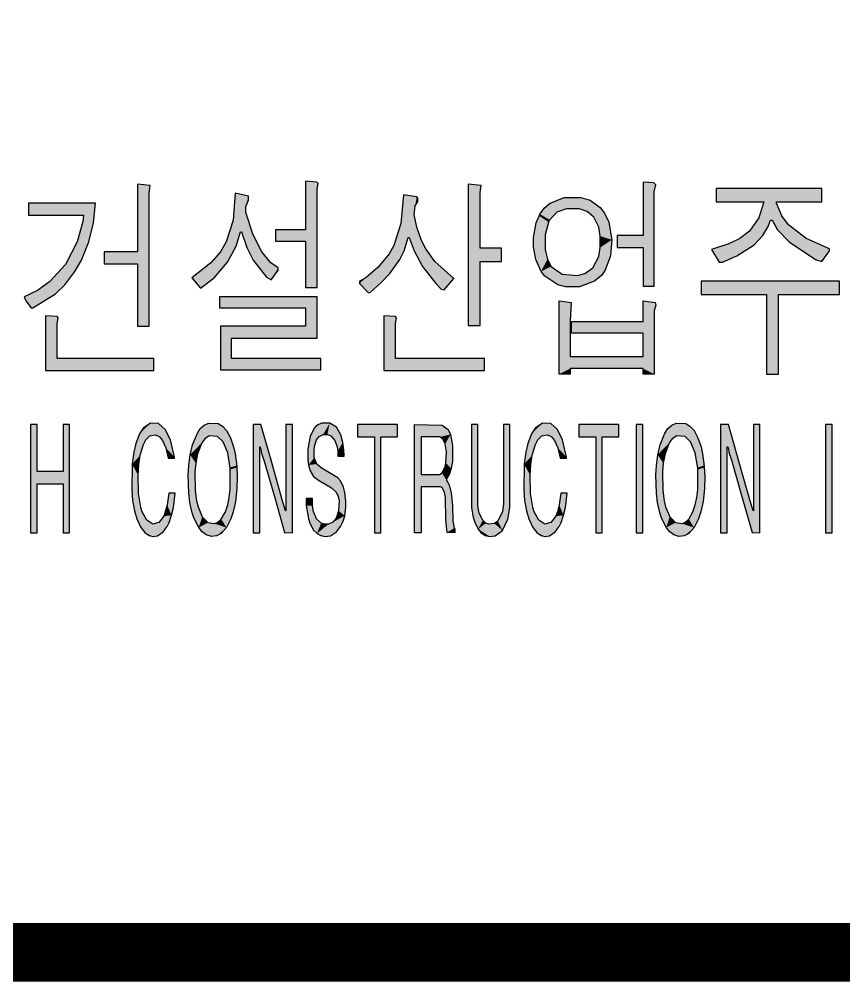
# Model space of a CAD drawing. Extents: x -20 to 861, y -20 to 606.
# Drawn here: x 294.57 to 322.66, y 17 to 49.81 of the extents above; entities that cross this region are included whole.
import ezdxf

# ---------------------------------------------------------------- set-up
doc = ezdxf.new("R2010")
doc.units = 0
doc.layers.get('0').update_dxf_attribs({"linetype": 'CONTINUOUS'})

# ---------------------------------------------------------------- blocks, each defined once
blk = doc.blocks.new('AA')
for points in [[(985.5, 32.2), (985.5, -123.8), (908.6, -123.8), (908.6, -151.5), (985.5, -151.5), (985.5, -296.1), (1012.4, -296.1), (1012.4, 11), (1014.8, 28.9), (985.5, 32.2)], [(1373.8, 38.7), (1373.8, -73.5), (1304.2, -73.5), (1304.2, -99.5), (1373.8, -99.5), (1373.8, -206.7), (1400.7, -206.7), (1400.7, 20.8), (1403.1, 33.8), (1399.5, 37), (1373.8, 38.7)], [(1748.7, 32.2), (1748.7, -294.5), (1776.8, -294.5), (1776.8, -146.6), (1825.6, -146.6), (1825.6, -115.7), (1776.8, -115.7), (1776.8, 12.7), (1779.2, 28.9), (1748.7, 32.2)], [(2152.9, 37), (2152.9, -86.5), (2093, -86.5), (2093, -114.1), (2152.9, -114.1), (2152.9, -203.5), (2178.5, -203.5), (2178.5, 14.3), (2182.2, 30.5), (2177.3, 35.4), (2152.9, 37)], [(2321.4, 22.4), (2321.4, -8.5), (2431.3, -8.5), (2420.3, -45.8), (2398.3, -76.7), (2376.3, -93), (2350.7, -106), (2310.4, -119), (2328.7, -148.2), (2336, -148.2), (2369, -133.6), (2409.3, -107.6), (2428.8, -86.5), (2441.1, -67), (2447.2, -50.7), (2450.8, -50.7), (2463, -73.5), (2489.9, -101.1), (2551, -141.7), (2565.6, -146.6), (2582.7, -122.2), (2582.7, -117.3), (2529, -93), (2488.7, -62.1), (2472.8, -41), (2460.6, -11.7), (2460.6, -8.5), (2565.6, -8.5), (2565.6, 22.4), (2321.4, 22.4)], [(1211.4, 11), (1206.5, -50.7), (1190.6, -101.1), (1177.2, -123.8), (1155.2, -149.8), (1111.3, -184), (1130.8, -208.3), (1162.6, -184), (1193.1, -148.2), (1213.8, -110.8), (1223.6, -78.3), (1226.1, -78.3), (1238.3, -114.1), (1252.9, -143.3), (1283.4, -182.3), (1294.4, -188.8), (1310.3, -166.1), (1310.3, -161.2), (1293.2, -149.8), (1272.5, -123.8), (1251.7, -83.2), (1235.8, -32.8), (1235.8, -19.8), (1241.9, -5.2), (1241.9, 4.5), (1211.4, 11)], [(1599.7, 7.8), (1593.6, -58.8), (1577.7, -109.2), (1566.7, -128.7), (1541.1, -159.6), (1513, -184), (1498.4, -192.1), (1498.4, -197), (1517.9, -218.1), (1522.8, -218.1), (1548.4, -195.3), (1568, -174.2), (1591.2, -141.7), (1600.9, -122.2), (1610.7, -91.3), (1613.1, -91.3), (1624.1, -122.2), (1643.7, -158), (1674.2, -197), (1686.4, -210), (1693.7, -211.6), (1715.7, -185.6), (1671.8, -146.6), (1651, -117.3), (1641.2, -97.8), (1630.2, -67), (1624.1, -37.7), (1626.6, -18.2), (1632.7, -8.5), (1632.7, -0.3), (1630.2, 2.9), (1599.7, 7.8)], [(1913.4, -39.7), (1935.3, -53), (1927, -84.8), (1927, -119), (1931.9, -141.7), (1940.4, -158), (1966, -175.8), (2001.5, -179.1), (2018.6, -174.2), (2036.9, -161.2), (2050.3, -135.2), (2054, -114.1), (2054, -88.1), (2050.3, -67), (2039.3, -44.2), (2023.4, -31.2), (2005.1, -24.7), (1975.8, -24.7), (1953.8, -32.8), (1935.9, -51.9), (1913.8, -39), (1924.5, -23.1), (1938, -11.7), (1970.9, 1.3), (2008.8, 1.3), (2030.8, -5.2), (2054, -21.5), (2063.7, -34.5), (2073.5, -55.6), (2080.8, -96.2), (2077.2, -133.6), (2065, -166.1), (2056.4, -179.1), (2040.5, -192.1), (2006.3, -205.1), (1973.4, -205.1), (1956.3, -200.2), (1925.7, -180.7), (1917.2, -169.3), (1905, -141.7), (1900.1, -112.5), (1900.1, -91.3), (1906.2, -57.2), (1913.4, -39.7)], [(733.9, -11.7), (733.9, -39.3), (860.9, -39.3), (859.7, -54), (846.3, -101.1), (819.4, -153.1), (782.8, -193.7), (754.7, -213.2), (724.2, -227.8), (727.8, -237.6), (740.1, -253.8), (743.7, -253.8), (796.2, -221.3), (818.2, -200.2), (841.4, -169.3), (856.1, -143.3), (873.2, -101.1), (884.1, -57.2), (889, -11.7), (733.9, -11.7)], [(2287.2, -192.1), (2287.2, -223), (2437.4, -223), (2437.4, -406.6), (2465.5, -406.6), (2465.5, -223), (2605.9, -223), (2605.9, -192.1), (2287.2, -192.1)], [(1174.8, -227.8), (1174.8, -253.8), (1373.8, -253.8), (1373.8, -296.1), (1177.2, -296.1), (1177.2, -396.8), (1409.2, -396.8), (1409.2, -370.8), (1202.9, -370.8), (1202.9, -323.7), (1400.7, -323.7), (1400.7, -227.8), (1174.8, -227.8)], [(1984.4, -283.8), (1984.4, -313.4), (1984.4, -366), (2152.9, -366), (2152.9, -312.3), (1987.7, -312.3), (1987.7, -284.7), (2152.9, -284.7), (2152.9, -237.6), (2181, -240.8), (2182.2, -247.3), (2178.5, -260.3), (2178.5, -406.6), (2152.9, -406.6), (2152.9, -393.6), (1984.4, -393.6), (1984.4, -406.6), (1958.7, -406.6), (1958.7, -237.6), (1986.8, -240.8), (1984.4, -283.8)], [(773, -271.7), (773, -398.5), (1023.3, -398.5), (1023.3, -370.8), (799.9, -370.8), (799.9, -289.6), (802.3, -276.6), (799.9, -273.3), (773, -271.7)], [(1554.5, -271.7), (1554.5, -398.5), (1786.5, -398.5), (1786.5, -370.8), (1581.4, -370.8), (1581.4, -289.6), (1583.8, -276.6), (1581.4, -273.3), (1554.5, -271.7)], [(738.5, -523.2), (738.5, -773.4), (753.9, -773.4), (753.9, -659.7), (814, -659.7), (814, -773.4), (828.8, -773.4), (828.8, -523.2), (814, -523.2), (814, -631.2), (753.9, -631.2), (753.9, -523.2), (738.5, -523.2)], [(1015.4, -519.8), (998.9, -531.2), (990.4, -544.8), (981.9, -566.4), (977.1, -586.9), (973.4, -614.2), (972.3, -674.5), (974.4, -698.3), (978.7, -722.2), (984, -740.4), (993.6, -760.9), (1002.6, -772.3), (1012.7, -779.1), (1021.7, -781.4), (1031.8, -780.2), (1045.1, -771.1), (1054.2, -758.6), (1058.4, -749.5), (1064.2, -732.5), (1068.5, -714.3), (1072.7, -681.3), (1057.9, -681.3), (1054.2, -708.6), (1049.9, -724.5), (1046.2, -734.7), (1035, -749.5), (1020.7, -752.9), (1006.9, -743.8), (996.8, -724.5), (993.6, -714.3), (988.3, -682.4), (987.2, -640.3), (988.8, -615.3), (992, -593.7), (999.4, -568.7), (1004.7, -558.5), (1013.8, -549.4), (1027, -547.1), (1035.6, -550.5), (1043.5, -559.6), (1051, -576.6), (1056.3, -600.5), (1071.2, -600.5), (1071.2, -598.3), (1061.6, -558.5), (1049.9, -534.6), (1034.5, -520.9), (1015.4, -519.8)], [(1214.6, -619.3), (1199.6, -623.7), (1193.9, -588), (1183.3, -563), (1170.5, -550.5), (1151.4, -549.4), (1140.8, -556.2), (1133.9, -565.3), (1124.3, -590.3), (1120, -611.9), (1118.4, -632.4), (1119, -675.6), (1122.2, -699.5), (1125.4, -713.1), (1134.9, -735.9), (1148.2, -749.5), (1163.6, -751.8), (1170, -749.5), (1179, -741.5), (1188.6, -724.5), (1193.9, -708.6), (1197.6, -691.5), (1199.8, -673.3), (1199.8, -625.4), (1214.7, -620.3), (1215.7, -642.6), (1215.2, -671), (1212, -700.6), (1206.7, -724.5), (1201.3, -740.4), (1191.2, -760.9), (1179, -774.5), (1168.4, -780.2), (1156.2, -781.4), (1144.5, -777.9), (1134.9, -771.1), (1127, -760.9), (1115.8, -738.1), (1112.1, -726.8), (1106.8, -702.9), (1104.1, -681.3), (1103, -639.2), (1104.1, -617.6), (1107.3, -592.6), (1112.6, -569.8), (1123.8, -542.5), (1130.7, -532.3), (1139.7, -524.3), (1149.8, -519.8), (1172.1, -520.9), (1181.7, -526.6), (1191.2, -536.8), (1200.3, -553.9), (1207.2, -574.4), (1210.9, -590.3), (1214.6, -619.3)], [(1252.4, -523.2), (1252.4, -773.4), (1267.8, -773.4), (1267.8, -574.4), (1268.8, -574.4), (1271.5, -583.5), (1271.5, -586.9), (1278.4, -607.4), (1301.8, -689.2), (1325.2, -772.3), (1343.2, -773.4), (1343.2, -523.2), (1328.3, -523.2), (1328.3, -722.2), (1327.3, -722.2), (1319.8, -697.2), (1295.4, -610.8), (1270.4, -523.2), (1252.4, -523.2)], [(1410.7, -519.8), (1399, -525.5), (1393.7, -531.2), (1384.1, -550.5), (1378.8, -578.9), (1378.8, -603.9), (1380.4, -616.5), (1384.1, -630.1), (1392.1, -642.6), (1403.3, -651.7), (1433.6, -668.8), (1444.2, -679), (1449, -689.2), (1451.1, -699.5), (1450, -722.2), (1444.2, -739.3), (1436.8, -748.4), (1426.7, -752.9), (1417.1, -752.9), (1409.7, -750.6), (1399, -740.4), (1392.1, -723.4), (1390, -710.8), (1389.5, -693.8), (1375.1, -693.8), (1375.1, -709.7), (1380.4, -740.4), (1383.6, -750.6), (1392.1, -766.6), (1400.1, -774.5), (1408.6, -779.1), (1419.2, -781.4), (1430.9, -780.2), (1445.3, -771.1), (1454.3, -758.6), (1460.1, -746.1), (1463.9, -733.6), (1466.5, -713.1), (1466.5, -700.6), (1464.4, -680.1), (1461.2, -667.6), (1454.3, -652.8), (1448.4, -646), (1409.7, -623.3), (1399.6, -614.2), (1393.7, -599.4), (1393.2, -583.5), (1394.2, -573.2), (1399, -558.5), (1405.4, -550.5), (1414.4, -545.9), (1424, -545.9), (1432, -549.4), (1441, -559.6), (1446.3, -574.4), (1447.9, -584.6), (1447.9, -596), (1462.8, -596), (1462.3, -581.2), (1459.6, -564.1), (1454.8, -547.1), (1444.7, -528.9), (1429.3, -519.8), (1410.7, -519.8)], [(1493.6, -523.2), (1493.6, -551.6), (1532.4, -551.6), (1532.4, -773.4), (1547.3, -773.4), (1547.3, -551.6), (1585.5, -551.6), (1585.5, -523.2), (1493.6, -523.2)], [(1710, -624.1), (1696.1, -619.7), (1697.7, -611.9), (1698.7, -585.7), (1696.1, -567.5), (1691.3, -557.3), (1683.9, -551.6), (1640.3, -551.6), (1640.3, -638.1), (1682.8, -638.1), (1688.6, -634.6), (1695.9, -620.2), (1709.8, -624.7), (1705.6, -636.9), (1699.3, -648.3), (1699.3, -651.7), (1705.1, -661.9), (1709.9, -681.3), (1712.5, -709.7), (1713.6, -745), (1716.8, -762), (1718.4, -764.3), (1718.4, -773.4), (1700.3, -772.3), (1697.7, -742.7), (1696.6, -691.5), (1694.5, -680.1), (1689.7, -669.9), (1684.9, -666.5), (1640.3, -666.5), (1640.3, -773.4), (1624.9, -773.4), (1624.9, -523.2), (1689.2, -524.3), (1703, -534.6), (1708.3, -545.9), (1713.1, -571), (1713.1, -607.4), (1710, -624.1)], [(1756.7, -523.2), (1756.7, -715.4), (1760.4, -737), (1764.1, -748.4), (1772.1, -764.3), (1778.4, -772.3), (1788.5, -779.1), (1798.6, -781.4), (1811.4, -780.2), (1828.4, -767.7), (1840.6, -741.5), (1845.4, -715.4), (1845.4, -523.2), (1830.5, -523.2), (1830.5, -706.3), (1828.4, -723.4), (1817.8, -746.1), (1809.8, -751.8), (1797, -752.9), (1790.1, -750.6), (1782.7, -743.8), (1774.7, -727.9), (1772.6, -718.8), (1771.5, -710.8), (1771.5, -523.2), (1756.7, -523.2)], [(1920.3, -519.8), (1903.8, -531.2), (1895.3, -544.8), (1886.8, -566.4), (1882.1, -586.9), (1878.3, -614.2), (1877.3, -674.5), (1879.4, -698.3), (1883.7, -722.2), (1889, -740.4), (1898.5, -760.9), (1907.6, -772.3), (1917.7, -779.1), (1926.7, -781.4), (1936.8, -780.2), (1950.1, -771.1), (1959.1, -758.6), (1963.4, -749.5), (1969.2, -732.5), (1973.5, -714.3), (1977.7, -681.3), (1962.8, -681.3), (1959.1, -708.6), (1954.9, -724.5), (1951.1, -734.7), (1940, -749.5), (1925.6, -752.9), (1911.8, -743.8), (1901.7, -724.5), (1898.5, -714.3), (1893.2, -682.4), (1892.2, -640.3), (1893.8, -615.3), (1896.9, -593.7), (1904.4, -568.7), (1909.7, -558.5), (1918.7, -549.4), (1932, -547.1), (1940.5, -550.5), (1948.5, -559.6), (1955.9, -576.6), (1961.2, -600.5), (1976.1, -600.5), (1976.1, -598.3), (1966.6, -558.5), (1954.9, -534.6), (1939.5, -520.9), (1920.3, -519.8)], [(2004.8, -523.2), (2004.8, -551.6), (2043.6, -551.6), (2043.6, -773.4), (2058.5, -773.4), (2058.5, -551.6), (2096.7, -551.6), (2096.7, -523.2), (2004.8, -523.2)], [(2136.6, -523.2), (2136.6, -773.4), (2152, -773.4), (2152, -523.2), (2136.6, -523.2)], [(2293.8, -619.3), (2278.9, -623.7), (2273.2, -588), (2262.5, -563), (2249.8, -550.5), (2230.7, -549.4), (2220, -556.2), (2213.1, -565.3), (2203.6, -590.3), (2199.3, -611.9), (2197.7, -632.4), (2198.2, -675.6), (2201.4, -699.5), (2204.6, -713.1), (2214.2, -735.9), (2227.5, -749.5), (2242.9, -751.8), (2249.3, -749.5), (2258.3, -741.5), (2267.9, -724.5), (2273.2, -708.6), (2276.9, -691.5), (2279, -673.3), (2279, -625.4), (2293.9, -620.3), (2295, -642.6), (2294.4, -671), (2291.2, -700.6), (2285.9, -724.5), (2280.6, -740.4), (2270.5, -760.9), (2258.3, -774.5), (2247.7, -780.2), (2235.4, -781.4), (2223.7, -777.9), (2214.2, -771.1), (2206.2, -760.9), (2195.1, -738.1), (2191.3, -726.8), (2186, -702.9), (2183.4, -681.3), (2182.3, -639.2), (2183.4, -617.6), (2186.5, -592.6), (2191.9, -569.8), (2203, -542.5), (2209.9, -532.3), (2219, -524.3), (2229.1, -519.8), (2251.4, -520.9), (2260.9, -526.6), (2270.5, -536.8), (2279.5, -553.9), (2286.5, -574.4), (2290.2, -590.3), (2293.8, -619.3)], [(2331.6, -523.2), (2331.6, -773.4), (2347, -773.4), (2347, -574.4), (2348.1, -574.4), (2350.7, -583.5), (2350.7, -586.9), (2357.7, -607.4), (2381, -689.2), (2404.4, -772.3), (2422.5, -773.4), (2422.5, -523.2), (2407.6, -523.2), (2407.6, -722.2), (2406.5, -722.2), (2399.1, -697.2), (2374.7, -610.8), (2349.7, -523.2), (2331.6, -523.2)], [(2573.9, -523.2), (2573.9, -773.4), (2589.3, -773.4), (2589.3, -523.2), (2573.9, -523.2)]]:
    blk.add_lwpolyline(points)
for points in [[(1014.8, 28.9), (985.5, 32.2), (985.5, -123.8)], [(985.5, 32.2), (985.5, -123.8), (985.5, 32.2)], [(1012.4, 11), (1014.8, 28.9), (985.5, -123.8)], [(1399.5, 37), (1373.8, 38.7), (1373.8, -73.5)], [(1373.8, 38.7), (1373.8, -73.5), (1373.8, 38.7)], [(1403.1, 33.8), (1399.5, 37), (1373.8, -73.5)], [(1400.7, 20.8), (1403.1, 33.8), (1373.8, -73.5)], [(1776.8, -146.6), (1776.8, 12.7), (1748.7, 32.2)], [(1776.8, -294.5), (1776.8, -146.6), (1748.7, 32.2)], [(1748.7, -294.5), (1776.8, -294.5), (1748.7, 32.2)], [(1748.7, 32.2), (1748.7, -294.5), (1748.7, 32.2)], [(1779.2, 28.9), (1748.7, 32.2), (1776.8, 12.7)], [(2177.3, 35.4), (2152.9, 37), (2152.9, -86.5)], [(2182.2, 30.5), (2177.3, 35.4), (2152.9, -86.5)], [(2178.5, 14.3), (2182.2, 30.5), (2152.9, -86.5)], [(2321.4, 22.4), (2565.6, 22.4), (2321.4, 22.4)], [(2431.3, -8.5), (2565.6, 22.4), (2321.4, 22.4)], [(2321.4, -8.5), (2431.3, -8.5), (2321.4, 22.4)], [(2460.6, -8.5), (2565.6, 22.4), (2431.3, -8.5)], [(2565.6, -8.5), (2565.6, 22.4), (2460.6, -8.5)], [(1012.4, -296.1), (1012.4, 11), (985.5, -123.8)], [(1223.6, -78.3), (1211.4, 11), (1206.5, -50.7)], [(1211.4, 11), (1206.5, -50.7), (1211.4, 11)], [(1226.1, -78.3), (1211.4, 11), (1223.6, -78.3)], [(1235.8, -19.8), (1211.4, 11), (1226.1, -78.3)], [(1241.9, 4.5), (1211.4, 11), (1235.8, -19.8)], [(1241.9, -5.2), (1241.9, 4.5), (1235.8, -19.8)], [(1400.7, -206.7), (1400.7, 20.8), (1373.8, -73.5)], [(1610.7, -91.3), (1599.7, 7.8), (1593.6, -58.8)], [(1599.7, 7.8), (1593.6, -58.8), (1599.7, 7.8)], [(1613.1, -91.3), (1599.7, 7.8), (1610.7, -91.3)], [(1626.6, -18.2), (1599.7, 7.8), (1613.1, -91.3)], [(1630.2, 2.9), (1599.7, 7.8), (1626.6, -18.2)], [(1632.7, -0.3), (1630.2, 2.9), (1626.6, -18.2)], [(1776.8, -115.7), (1776.8, 12.7), (1776.8, -146.6)], [(1938, -11.7), (1970.9, 1.3), (1953.8, -32.8)], [(1953.8, -32.8), (2008.8, 1.3), (1975.8, -24.7)], [(1970.9, 1.3), (2008.8, 1.3), (1953.8, -32.8)], [(1975.8, -24.7), (2008.8, 1.3), (2005.1, -24.7)], [(2005.1, -24.7), (2008.8, 1.3), (2023.4, -31.2)], [(2008.8, 1.3), (2080.8, -96.2), (2039.3, -44.2)], [(2073.5, -55.6), (2080.8, -96.2), (2008.8, 1.3)], [(2023.4, -31.2), (2008.8, 1.3), (2039.3, -44.2)], [(2063.7, -34.5), (2073.5, -55.6), (2008.8, 1.3)], [(2054, -21.5), (2063.7, -34.5), (2008.8, 1.3)], [(2030.8, -5.2), (2054, -21.5), (2008.8, 1.3)], [(2178.5, -203.5), (2178.5, 14.3), (2152.9, -86.5)], [(889, -11.7), (733.9, -11.7), (860.9, -39.3)], [(733.9, -39.3), (860.9, -39.3), (733.9, -11.7)], [(733.9, -11.7), (733.9, -39.3), (733.9, -11.7)], [(846.3, -101.1), (889, -11.7), (859.7, -54)], [(856.1, -143.3), (889, -11.7), (846.3, -101.1)], [(884.1, -57.2), (889, -11.7), (856.1, -143.3)], [(859.7, -54), (889, -11.7), (860.9, -39.3)], [(1235.8, -32.8), (1235.8, -19.8), (1226.1, -78.3)], [(1624.1, -37.7), (1626.6, -18.2), (1613.1, -91.3)], [(1632.7, -8.5), (1632.7, -0.3), (1626.6, -18.2)], [(1924.5, -23.1), (1938, -11.7), (1953.8, -32.8)], [(2420.3, -45.8), (2460.6, -8.5), (2431.3, -8.5)], [(2447.2, -50.7), (2460.6, -8.5), (2420.3, -45.8)], [(2450.8, -50.7), (2460.6, -8.5), (2447.2, -50.7)], [(2460.6, -11.7), (2460.6, -8.5), (2450.8, -50.7)], [(2472.8, -41), (2460.6, -11.7), (2450.8, -50.7)], [(1251.7, -83.2), (1235.8, -32.8), (1226.1, -78.3)], [(1630.2, -67), (1624.1, -37.7), (1613.1, -91.3)], [(1906.2, -57.2), (1913.4, -39.7), (1917.2, -169.3)], [(1913.4, -39.7), (1935.3, -53), (1913.5, -39.3), (1935.5, -52.3)], [(1917.2, -169.3), (1913.4, -39.7), (1927, -119)], [(1927, -84.8), (1927, -119), (1913.4, -39.7)], [(1935.3, -53), (1927, -84.8), (1913.4, -39.7)], [(1913.5, -39.3), (1935.5, -52.3), (1913.8, -39), (1935.9, -51.9)], [(1913.8, -39), (1924.5, -23.1), (1953.8, -32.8)], [(1935.9, -51.9), (1913.8, -39), (1953.8, -32.8)], [(2039.3, -44.2), (2080.8, -96.2), (2050.3, -67)], [(2488.7, -62.1), (2472.8, -41), (2450.8, -50.7)], [(873.2, -101.1), (884.1, -57.2), (856.1, -143.3)], [(1190.6, -101.1), (1223.6, -78.3), (1206.5, -50.7)], [(1577.7, -109.2), (1610.7, -91.3), (1593.6, -58.8)], [(1900.1, -91.3), (1906.2, -57.2), (1917.2, -169.3)], [(2376.3, -93), (2447.2, -50.7), (2398.3, -76.7)], [(2441.1, -67), (2447.2, -50.7), (2376.3, -93)], [(2398.3, -76.7), (2447.2, -50.7), (2420.3, -45.8)], [(2529, -93), (2488.7, -62.1), (2450.8, -50.7)], [(2582.7, -122.2), (2529, -93), (2450.8, -50.7)], [(2565.6, -146.6), (2582.7, -122.2), (2450.8, -50.7)], [(2551, -141.7), (2565.6, -146.6), (2450.8, -50.7)], [(2489.9, -101.1), (2551, -141.7), (2450.8, -50.7)], [(2463, -73.5), (2489.9, -101.1), (2450.8, -50.7)], [(1155.2, -149.8), (1223.6, -78.3), (1177.2, -123.8)], [(1213.8, -110.8), (1223.6, -78.3), (1155.2, -149.8)], [(1177.2, -123.8), (1223.6, -78.3), (1190.6, -101.1)], [(1294.4, -188.8), (1251.7, -83.2), (1226.1, -78.3)], [(1283.4, -182.3), (1294.4, -188.8), (1226.1, -78.3)], [(1252.9, -143.3), (1283.4, -182.3), (1226.1, -78.3)], [(1238.3, -114.1), (1252.9, -143.3), (1226.1, -78.3)], [(1272.5, -123.8), (1251.7, -83.2), (1294.4, -188.8)], [(1304.2, -99.5), (1373.8, -99.5), (1373.8, -73.5)], [(1304.2, -73.5), (1304.2, -99.5), (1373.8, -73.5)], [(1373.8, -206.7), (1400.7, -206.7), (1373.8, -73.5)], [(1373.8, -99.5), (1373.8, -206.7), (1373.8, -73.5)], [(1641.2, -97.8), (1630.2, -67), (1613.1, -91.3)], [(2050.3, -67), (2080.8, -96.2), (2054, -88.1)], [(2054, -88.1), (2080.8, -96.2), (2054, -114.1)], [(2093, -114.1), (2152.9, -114.1), (2152.9, -86.5)], [(2093, -86.5), (2093, -114.1), (2152.9, -86.5)], [(2152.9, -203.5), (2178.5, -203.5), (2152.9, -86.5)], [(2152.9, -114.1), (2152.9, -203.5), (2152.9, -86.5)], [(2350.7, -106), (2441.1, -67), (2376.3, -93)], [(2428.8, -86.5), (2441.1, -67), (2350.7, -106)], [(2409.3, -107.6), (2428.8, -86.5), (2350.7, -106)], [(819.4, -153.1), (856.1, -143.3), (846.3, -101.1)], [(1193.1, -148.2), (1213.8, -110.8), (1155.2, -149.8)], [(1541.1, -159.6), (1610.7, -91.3), (1566.7, -128.7)], [(1600.9, -122.2), (1610.7, -91.3), (1541.1, -159.6)], [(1566.7, -128.7), (1610.7, -91.3), (1577.7, -109.2)], [(1693.7, -211.6), (1641.2, -97.8), (1613.1, -91.3)], [(1686.4, -210), (1693.7, -211.6), (1613.1, -91.3)], [(1674.2, -197), (1686.4, -210), (1613.1, -91.3)], [(1643.7, -158), (1674.2, -197), (1613.1, -91.3)], [(1624.1, -122.2), (1643.7, -158), (1613.1, -91.3)], [(1651, -117.3), (1641.2, -97.8), (1693.7, -211.6)], [(1900.1, -112.5), (1900.1, -91.3), (1917.2, -169.3)], [(2080.8, -96.2), (2040.5, -192.1), (2054, -114.1)], [(2056.4, -179.1), (2040.5, -192.1), (2080.8, -96.2)], [(2065, -166.1), (2056.4, -179.1), (2080.8, -96.2)], [(2077.2, -133.6), (2065, -166.1), (2080.8, -96.2)], [(2310.4, -119), (2328.7, -148.2), (2350.7, -106)], [(2328.7, -148.2), (2336, -148.2), (2350.7, -106)], [(2336, -148.2), (2369, -133.6), (2350.7, -106)], [(2369, -133.6), (2409.3, -107.6), (2350.7, -106)], [(2582.7, -117.3), (2529, -93), (2582.7, -122.2)], [(908.6, -151.5), (985.5, -151.5), (985.5, -123.8)], [(908.6, -123.8), (908.6, -151.5), (985.5, -123.8)], [(985.5, -296.1), (1012.4, -296.1), (985.5, -123.8)], [(985.5, -151.5), (985.5, -296.1), (985.5, -123.8)], [(1293.2, -149.8), (1272.5, -123.8), (1294.4, -188.8)], [(1513, -184), (1600.9, -122.2), (1541.1, -159.6)], [(1591.2, -141.7), (1600.9, -122.2), (1513, -184)], [(1671.8, -146.6), (1651, -117.3), (1693.7, -211.6)], [(1825.6, -115.7), (1776.8, -115.7), (1776.8, -146.6)], [(1825.6, -146.6), (1825.6, -115.7), (1776.8, -146.6)], [(1905, -141.7), (1900.1, -112.5), (1917.2, -169.3)], [(1931.9, -141.7), (1917.2, -169.3), (1927, -119)], [(2054, -114.1), (2040.5, -192.1), (2050.3, -135.2)], [(754.7, -213.2), (856.1, -143.3), (782.8, -193.7)], [(841.4, -169.3), (856.1, -143.3), (754.7, -213.2)], [(782.8, -193.7), (856.1, -143.3), (819.4, -153.1)], [(1111.3, -184), (1130.8, -208.3), (1155.2, -149.8)], [(1130.8, -208.3), (1162.6, -184), (1155.2, -149.8)], [(1162.6, -184), (1193.1, -148.2), (1155.2, -149.8)], [(1310.3, -161.2), (1293.2, -149.8), (1294.4, -188.8)], [(1568, -174.2), (1591.2, -141.7), (1513, -184)], [(1715.7, -185.6), (1671.8, -146.6), (1693.7, -211.6)], [(1940.4, -158), (1917.2, -169.3), (1931.9, -141.7)], [(2050.3, -135.2), (2040.5, -192.1), (2036.9, -161.2)], [(818.2, -200.2), (841.4, -169.3), (754.7, -213.2)], [(1310.3, -166.1), (1310.3, -161.2), (1294.4, -188.8)], [(1548.4, -195.3), (1568, -174.2), (1513, -184)], [(1966, -175.8), (1917.2, -169.3), (1940.4, -158)], [(2040.5, -192.1), (1917.2, -169.3), (1966, -175.8)], [(1925.7, -180.7), (1917.2, -169.3), (2040.5, -192.1)], [(2001.5, -179.1), (2040.5, -192.1), (1966, -175.8)], [(2018.6, -174.2), (2040.5, -192.1), (2001.5, -179.1)], [(2036.9, -161.2), (2040.5, -192.1), (2018.6, -174.2)], [(1498.4, -197), (1517.9, -218.1), (1513, -184)], [(1498.4, -192.1), (1498.4, -197), (1513, -184)], [(1522.8, -218.1), (1548.4, -195.3), (1513, -184)], [(1517.9, -218.1), (1522.8, -218.1), (1513, -184)], [(1956.3, -200.2), (1925.7, -180.7), (2040.5, -192.1)], [(1973.4, -205.1), (1956.3, -200.2), (2040.5, -192.1)], [(2006.3, -205.1), (1973.4, -205.1), (2040.5, -192.1)], [(2605.9, -192.1), (2287.2, -192.1), (2437.4, -223)], [(2287.2, -223), (2437.4, -223), (2287.2, -192.1)], [(2287.2, -192.1), (2287.2, -223), (2287.2, -192.1)], [(2605.9, -223), (2605.9, -192.1), (2437.4, -223)], [(724.2, -227.8), (727.8, -237.6), (754.7, -213.2)], [(727.8, -237.6), (740.1, -253.8), (754.7, -213.2)], [(740.1, -253.8), (743.7, -253.8), (754.7, -213.2)], [(743.7, -253.8), (796.2, -221.3), (754.7, -213.2)], [(796.2, -221.3), (818.2, -200.2), (754.7, -213.2)], [(1400.7, -227.8), (1174.8, -227.8), (1373.8, -253.8)], [(1174.8, -253.8), (1373.8, -253.8), (1174.8, -227.8)], [(1174.8, -227.8), (1174.8, -253.8), (1174.8, -227.8)], [(1400.7, -323.7), (1400.7, -227.8), (1373.8, -296.1)], [(1373.8, -296.1), (1400.7, -227.8), (1373.8, -253.8)], [(1984.4, -366), (1958.7, -237.6), (1984.4, -313.4)], [(1984.4, -393.6), (1958.7, -237.6), (1984.4, -366)], [(1958.7, -406.6), (1958.7, -237.6), (1984.4, -393.6)], [(1958.7, -237.6), (1984.4, -283.8), (1984.4, -313.4)], [(1986.8, -240.8), (1984.4, -283.8), (1958.7, -237.6)], [(2152.9, -237.6), (2181, -240.8), (2152.9, -312.3)], [(2152.9, -284.7), (2152.9, -237.6), (2152.9, -312.3)], [(2181, -240.8), (2182.2, -247.3), (2152.9, -312.3)], [(2465.5, -223), (2605.9, -223), (2437.4, -223)], [(2465.5, -406.6), (2465.5, -223), (2437.4, -223)], [(2437.4, -406.6), (2465.5, -406.6), (2437.4, -223)], [(2182.2, -247.3), (2178.5, -260.3), (2152.9, -312.3)], [(2178.5, -260.3), (2178.5, -406.6), (2152.9, -312.3)], [(799.9, -273.3), (773, -271.7), (773, -398.5)], [(773, -271.7), (773, -398.5), (773, -271.7)], [(802.3, -276.6), (799.9, -273.3), (773, -398.5)], [(799.9, -289.6), (802.3, -276.6), (773, -398.5)], [(1581.4, -273.3), (1554.5, -271.7), (1554.5, -398.5)], [(1554.5, -271.7), (1554.5, -398.5), (1554.5, -271.7)], [(1583.8, -276.6), (1581.4, -273.3), (1554.5, -398.5)], [(1581.4, -289.6), (1583.8, -276.6), (1554.5, -398.5)], [(1984.4, -283.8), (1984.4, -313.4), (1984.4, -284.7), (1984.4, -312.3)], [(1984.4, -284.7), (1984.4, -312.3), (1987.7, -284.7), (1987.7, -312.3)], [(1987.7, -284.7), (2152.9, -284.7), (2152.9, -312.3)], [(1987.7, -312.3), (1987.7, -284.7), (2152.9, -312.3)], [(799.9, -370.8), (799.9, -289.6), (773, -398.5)], [(1177.2, -296.1), (1400.7, -323.7), (1373.8, -296.1)], [(1202.9, -323.7), (1400.7, -323.7), (1177.2, -296.1)], [(1177.2, -396.8), (1202.9, -323.7), (1177.2, -296.1)], [(1581.4, -370.8), (1581.4, -289.6), (1554.5, -398.5)], [(1202.9, -370.8), (1202.9, -323.7), (1177.2, -396.8)], [(2152.9, -312.3), (2178.5, -406.6), (2152.9, -366)], [(1023.3, -370.8), (799.9, -370.8), (773, -398.5)], [(1023.3, -398.5), (1023.3, -370.8), (773, -398.5)], [(1409.2, -370.8), (1202.9, -370.8), (1177.2, -396.8)], [(1409.2, -396.8), (1409.2, -370.8), (1177.2, -396.8)], [(1786.5, -370.8), (1581.4, -370.8), (1554.5, -398.5)], [(1786.5, -398.5), (1786.5, -370.8), (1554.5, -398.5)], [(2152.9, -366), (1984.4, -393.6), (1984.4, -366)], [(2152.9, -393.6), (1984.4, -393.6), (2152.9, -366)], [(2178.5, -406.6), (2152.9, -393.6), (2152.9, -366)], [(1984.4, -406.6), (1958.7, -406.6), (1984.4, -393.6)], [(2152.9, -406.6), (2152.9, -393.6), (2178.5, -406.6)], [(753.9, -631.2), (738.5, -523.2), (753.9, -659.7)], [(753.9, -523.2), (738.5, -523.2), (753.9, -631.2)], [(753.9, -773.4), (753.9, -659.7), (738.5, -523.2)], [(738.5, -773.4), (753.9, -773.4), (738.5, -523.2)], [(738.5, -523.2), (738.5, -773.4), (738.5, -523.2)], [(828.8, -523.2), (814, -631.2), (814, -659.7)], [(814, -523.2), (814, -631.2), (828.8, -523.2)], [(828.8, -773.4), (828.8, -523.2), (814, -659.7)], [(973.4, -614.2), (1004.7, -558.5), (1015.4, -519.8)], [(977.1, -586.9), (973.4, -614.2), (1015.4, -519.8)], [(981.9, -566.4), (977.1, -586.9), (1015.4, -519.8)], [(990.4, -544.8), (981.9, -566.4), (1015.4, -519.8)], [(998.9, -531.2), (990.4, -544.8), (1015.4, -519.8)], [(1015.4, -519.8), (998.9, -531.2), (1015.4, -519.8)], [(1004.7, -558.5), (1013.8, -549.4), (1015.4, -519.8)], [(1013.8, -549.4), (1027, -547.1), (1015.4, -519.8)], [(1027, -547.1), (1035.6, -550.5), (1015.4, -519.8)], [(1043.5, -559.6), (1015.4, -519.8), (1035.6, -550.5)], [(1034.5, -520.9), (1015.4, -519.8), (1043.5, -559.6)], [(1051, -576.6), (1034.5, -520.9), (1043.5, -559.6)], [(1049.9, -534.6), (1034.5, -520.9), (1051, -576.6)], [(1149.8, -519.8), (1172.1, -520.9), (1107.3, -592.6)], [(1139.7, -524.3), (1149.8, -519.8), (1107.3, -592.6)], [(1107.3, -592.6), (1172.1, -520.9), (1140.8, -556.2)], [(1130.7, -532.3), (1139.7, -524.3), (1107.3, -592.6)], [(1123.8, -542.5), (1130.7, -532.3), (1107.3, -592.6)], [(1140.8, -556.2), (1172.1, -520.9), (1151.4, -549.4)], [(1151.4, -549.4), (1172.1, -520.9), (1170.5, -550.5)], [(1170.5, -550.5), (1172.1, -520.9), (1183.3, -563)], [(1172.1, -520.9), (1214.6, -619.3), (1183.3, -563)], [(1210.9, -590.3), (1214.6, -619.3), (1172.1, -520.9)], [(1207.2, -574.4), (1210.9, -590.3), (1172.1, -520.9)], [(1200.3, -553.9), (1207.2, -574.4), (1172.1, -520.9)], [(1191.2, -536.8), (1200.3, -553.9), (1172.1, -520.9)], [(1181.7, -526.6), (1191.2, -536.8), (1172.1, -520.9)], [(1319.8, -697.2), (1252.4, -523.2), (1268.8, -574.4)], [(1270.4, -523.2), (1252.4, -523.2), (1319.8, -697.2)], [(1267.8, -574.4), (1268.8, -574.4), (1252.4, -523.2)], [(1267.8, -773.4), (1267.8, -574.4), (1252.4, -523.2)], [(1252.4, -773.4), (1267.8, -773.4), (1252.4, -523.2)], [(1252.4, -523.2), (1252.4, -773.4), (1252.4, -523.2)], [(1295.4, -610.8), (1270.4, -523.2), (1319.8, -697.2)], [(1328.3, -523.2), (1328.3, -722.2), (1343.2, -773.4)], [(1343.2, -523.2), (1328.3, -523.2), (1343.2, -773.4)], [(1378.8, -603.9), (1380.4, -616.5), (1410.7, -519.8)], [(1378.8, -578.9), (1378.8, -603.9), (1410.7, -519.8)], [(1384.1, -550.5), (1378.8, -578.9), (1410.7, -519.8)], [(1380.4, -616.5), (1394.2, -573.2), (1410.7, -519.8)], [(1393.7, -531.2), (1384.1, -550.5), (1410.7, -519.8)], [(1399, -525.5), (1393.7, -531.2), (1410.7, -519.8)], [(1394.2, -573.2), (1399, -558.5), (1410.7, -519.8)], [(1399, -558.5), (1429.3, -519.8), (1410.7, -519.8)], [(1405.4, -550.5), (1429.3, -519.8), (1399, -558.5)], [(1414.4, -545.9), (1429.3, -519.8), (1405.4, -550.5)], [(1429.3, -519.8), (1410.7, -519.8), (1410.7, -519.8)], [(1424, -545.9), (1429.3, -519.8), (1414.4, -545.9)], [(1432, -549.4), (1429.3, -519.8), (1424, -545.9)], [(1446.3, -574.4), (1429.3, -519.8), (1441, -559.6)], [(1444.7, -528.9), (1429.3, -519.8), (1446.3, -574.4)], [(1441, -559.6), (1429.3, -519.8), (1432, -549.4)], [(1447.9, -584.6), (1444.7, -528.9), (1446.3, -574.4)], [(1454.8, -547.1), (1444.7, -528.9), (1447.9, -584.6)], [(1585.5, -523.2), (1493.6, -523.2), (1532.4, -551.6)], [(1493.6, -551.6), (1532.4, -551.6), (1493.6, -523.2)], [(1493.6, -523.2), (1493.6, -551.6), (1493.6, -523.2)], [(1585.5, -551.6), (1585.5, -523.2), (1532.4, -551.6)], [(1640.3, -638.1), (1624.9, -523.2), (1640.3, -551.6)], [(1640.3, -666.5), (1624.9, -523.2), (1640.3, -638.1)], [(1624.9, -773.4), (1624.9, -523.2), (1640.3, -666.5)], [(1624.9, -523.2), (1708.3, -545.9), (1640.3, -551.6)], [(1703, -534.6), (1708.3, -545.9), (1624.9, -523.2)], [(1689.2, -524.3), (1703, -534.6), (1624.9, -523.2)], [(1771.5, -710.8), (1771.5, -523.2), (1756.7, -523.2)], [(1772.1, -764.3), (1771.5, -710.8), (1756.7, -523.2)], [(1764.1, -748.4), (1772.1, -764.3), (1756.7, -523.2)], [(1760.4, -737), (1764.1, -748.4), (1756.7, -523.2)], [(1756.7, -715.4), (1760.4, -737), (1756.7, -523.2)], [(1845.4, -523.2), (1830.5, -706.3), (1828.4, -767.7)], [(1845.4, -715.4), (1845.4, -523.2), (1828.4, -767.7)], [(1830.5, -523.2), (1830.5, -706.3), (1845.4, -523.2)], [(1878.3, -614.2), (1909.7, -558.5), (1920.3, -519.8)], [(1882.1, -586.9), (1878.3, -614.2), (1920.3, -519.8)], [(1886.8, -566.4), (1882.1, -586.9), (1920.3, -519.8)], [(1895.3, -544.8), (1886.8, -566.4), (1920.3, -519.8)], [(1903.8, -531.2), (1895.3, -544.8), (1920.3, -519.8)], [(1920.3, -519.8), (1903.8, -531.2), (1920.3, -519.8)], [(1909.7, -558.5), (1918.7, -549.4), (1920.3, -519.8)], [(1918.7, -549.4), (1932, -547.1), (1920.3, -519.8)], [(1932, -547.1), (1940.5, -550.5), (1920.3, -519.8)], [(1948.5, -559.6), (1920.3, -519.8), (1940.5, -550.5)], [(1939.5, -520.9), (1920.3, -519.8), (1948.5, -559.6)], [(1955.9, -576.6), (1939.5, -520.9), (1948.5, -559.6)], [(1954.9, -534.6), (1939.5, -520.9), (1955.9, -576.6)], [(2096.7, -523.2), (2004.8, -523.2), (2043.6, -551.6)], [(2004.8, -551.6), (2043.6, -551.6), (2004.8, -523.2)], [(2004.8, -523.2), (2004.8, -551.6), (2004.8, -523.2)], [(2096.7, -551.6), (2096.7, -523.2), (2043.6, -551.6)], [(2152, -773.4), (2152, -523.2), (2136.6, -523.2)], [(2136.6, -773.4), (2152, -773.4), (2136.6, -523.2)], [(2136.6, -523.2), (2136.6, -773.4), (2136.6, -523.2)], [(2229.1, -519.8), (2251.4, -520.9), (2186.5, -592.6)], [(2219, -524.3), (2229.1, -519.8), (2186.5, -592.6)], [(2186.5, -592.6), (2251.4, -520.9), (2220, -556.2)], [(2209.9, -532.3), (2219, -524.3), (2186.5, -592.6)], [(2203, -542.5), (2209.9, -532.3), (2186.5, -592.6)], [(2220, -556.2), (2251.4, -520.9), (2230.7, -549.4)], [(2230.7, -549.4), (2251.4, -520.9), (2249.8, -550.5)], [(2249.8, -550.5), (2251.4, -520.9), (2262.5, -563)], [(2251.4, -520.9), (2293.8, -619.3), (2262.5, -563)], [(2290.2, -590.3), (2293.8, -619.3), (2251.4, -520.9)], [(2286.5, -574.4), (2290.2, -590.3), (2251.4, -520.9)], [(2279.5, -553.9), (2286.5, -574.4), (2251.4, -520.9)], [(2270.5, -536.8), (2279.5, -553.9), (2251.4, -520.9)], [(2260.9, -526.6), (2270.5, -536.8), (2251.4, -520.9)], [(2399.1, -697.2), (2331.6, -523.2), (2348.1, -574.4)], [(2349.7, -523.2), (2331.6, -523.2), (2399.1, -697.2)], [(2347, -574.4), (2348.1, -574.4), (2331.6, -523.2)], [(2347, -773.4), (2347, -574.4), (2331.6, -523.2)], [(2331.6, -773.4), (2347, -773.4), (2331.6, -523.2)], [(2331.6, -523.2), (2331.6, -773.4), (2331.6, -523.2)], [(2374.7, -610.8), (2349.7, -523.2), (2399.1, -697.2)], [(2407.6, -523.2), (2407.6, -722.2), (2422.5, -773.4)], [(2422.5, -523.2), (2407.6, -523.2), (2422.5, -773.4)], [(2589.3, -773.4), (2589.3, -523.2), (2573.9, -523.2)], [(2573.9, -773.4), (2589.3, -773.4), (2573.9, -523.2)], [(2573.9, -523.2), (2573.9, -773.4), (2573.9, -523.2)], [(1061.6, -558.5), (1049.9, -534.6), (1051, -576.6)], [(1112.6, -569.8), (1123.8, -542.5), (1107.3, -592.6)], [(1459.6, -564.1), (1454.8, -547.1), (1447.9, -584.6)], [(1547.3, -773.4), (1547.3, -551.6), (1532.4, -551.6)], [(1532.4, -773.4), (1547.3, -773.4), (1532.4, -551.6)], [(1547.3, -551.6), (1585.5, -551.6), (1532.4, -551.6)], [(1640.3, -551.6), (1708.3, -545.9), (1683.9, -551.6)], [(1683.9, -551.6), (1708.3, -545.9), (1691.3, -557.3)], [(1691.3, -557.3), (1708.3, -545.9), (1696.1, -567.5)], [(1708.3, -545.9), (1710, -624.1), (1696.1, -567.5)], [(1713.1, -607.4), (1710, -624.1), (1708.3, -545.9)], [(1713.1, -571), (1713.1, -607.4), (1708.3, -545.9)], [(1966.6, -558.5), (1954.9, -534.6), (1955.9, -576.6)], [(2058.5, -773.4), (2058.5, -551.6), (2043.6, -551.6)], [(2043.6, -773.4), (2058.5, -773.4), (2043.6, -551.6)], [(2058.5, -551.6), (2096.7, -551.6), (2043.6, -551.6)], [(2191.9, -569.8), (2203, -542.5), (2186.5, -592.6)], [(999.4, -568.7), (1004.7, -558.5), (973.4, -614.2)], [(992, -593.7), (999.4, -568.7), (973.4, -614.2)], [(1071.2, -598.3), (1061.6, -558.5), (1051, -576.6)], [(1071.2, -600.5), (1071.2, -598.3), (1051, -576.6)], [(1056.3, -600.5), (1071.2, -600.5), (1051, -576.6)], [(1133.9, -565.3), (1107.3, -592.6), (1140.8, -556.2)], [(1124.3, -590.3), (1107.3, -592.6), (1133.9, -565.3)], [(1214.6, -619.3), (1183.3, -563), (1214.6, -619.3)], [(1193.9, -588), (1183.3, -563), (1214.6, -619.3)], [(1271.5, -583.5), (1319.8, -697.2), (1268.8, -574.4)], [(1393.2, -583.5), (1394.2, -573.2), (1380.4, -616.5)], [(1462.3, -581.2), (1459.6, -564.1), (1447.9, -584.6)], [(1698.7, -585.7), (1696.1, -567.5), (1710, -624.1)], [(1904.4, -568.7), (1909.7, -558.5), (1878.3, -614.2)], [(1896.9, -593.7), (1904.4, -568.7), (1878.3, -614.2)], [(1976.1, -598.3), (1966.6, -558.5), (1955.9, -576.6)], [(1976.1, -600.5), (1976.1, -598.3), (1955.9, -576.6)], [(1961.2, -600.5), (1976.1, -600.5), (1955.9, -576.6)], [(2213.1, -565.3), (2186.5, -592.6), (2220, -556.2)], [(2203.6, -590.3), (2186.5, -592.6), (2213.1, -565.3)], [(2293.8, -619.3), (2262.5, -563), (2293.8, -619.3)], [(2273.2, -588), (2262.5, -563), (2293.8, -619.3)], [(2350.7, -583.5), (2399.1, -697.2), (2348.1, -574.4)], [(988.8, -615.3), (992, -593.7), (973.4, -614.2)], [(1104.1, -617.6), (1107.3, -592.6), (1127, -760.9)], [(1120, -611.9), (1107.3, -592.6), (1124.3, -590.3)], [(1122.2, -699.5), (1107.3, -592.6), (1119, -675.6)], [(1127, -760.9), (1107.3, -592.6), (1122.2, -699.5)], [(1118.4, -632.4), (1107.3, -592.6), (1120, -611.9)], [(1119, -675.6), (1107.3, -592.6), (1118.4, -632.4)], [(1199.6, -623.7), (1193.9, -588), (1214.6, -619.3)], [(1278.4, -607.4), (1319.8, -697.2), (1271.5, -583.5)], [(1271.5, -586.9), (1278.4, -607.4), (1271.5, -583.5)], [(1393.7, -599.4), (1393.2, -583.5), (1380.4, -616.5)], [(1399.6, -614.2), (1393.7, -599.4), (1380.4, -616.5)], [(1462.8, -596), (1462.3, -581.2), (1447.9, -584.6)], [(1447.9, -596), (1462.8, -596), (1447.9, -584.6)], [(1697.7, -611.9), (1698.7, -585.7), (1710, -624.1)], [(1893.8, -615.3), (1896.9, -593.7), (1878.3, -614.2)], [(2183.4, -617.6), (2186.5, -592.6), (2206.2, -760.9)], [(2199.3, -611.9), (2186.5, -592.6), (2203.6, -590.3)], [(2201.4, -699.5), (2186.5, -592.6), (2198.2, -675.6)], [(2206.2, -760.9), (2186.5, -592.6), (2201.4, -699.5)], [(2197.7, -632.4), (2186.5, -592.6), (2199.3, -611.9)], [(2198.2, -675.6), (2186.5, -592.6), (2197.7, -632.4)], [(2278.9, -623.7), (2273.2, -588), (2293.8, -619.3)], [(2357.7, -607.4), (2399.1, -697.2), (2350.7, -583.5)], [(2350.7, -586.9), (2357.7, -607.4), (2350.7, -583.5)], [(972.3, -674.5), (974.4, -698.3), (973.4, -614.2)], [(1002.6, -772.3), (988.3, -682.4), (973.4, -614.2)], [(993.6, -760.9), (1002.6, -772.3), (973.4, -614.2)], [(984, -740.4), (993.6, -760.9), (973.4, -614.2)], [(978.7, -722.2), (984, -740.4), (973.4, -614.2)], [(974.4, -698.3), (978.7, -722.2), (973.4, -614.2)], [(987.2, -640.3), (988.8, -615.3), (973.4, -614.2)], [(988.3, -682.4), (987.2, -640.3), (973.4, -614.2)], [(1103, -639.2), (1104.1, -617.6), (1127, -760.9)], [(1214.6, -619.3), (1199.6, -623.7), (1214.6, -619.9), (1199.8, -624.4)], [(1214.6, -619.9), (1199.8, -624.4), (1214.7, -620.3), (1199.8, -625.4)], [(1214.7, -620.3), (1215.7, -642.6), (1199.8, -673.3)], [(1199.8, -625.4), (1214.7, -620.3), (1199.8, -673.3)], [(1343.2, -773.4), (1327.3, -722.2), (1278.4, -607.4)], [(1301.8, -689.2), (1343.2, -773.4), (1278.4, -607.4)], [(1327.3, -722.2), (1319.8, -697.2), (1278.4, -607.4)], [(1444.2, -679), (1399.6, -614.2), (1380.4, -616.5)], [(1433.6, -668.8), (1444.2, -679), (1380.4, -616.5)], [(1403.3, -651.7), (1433.6, -668.8), (1380.4, -616.5)], [(1392.1, -642.6), (1403.3, -651.7), (1380.4, -616.5)], [(1384.1, -630.1), (1392.1, -642.6), (1380.4, -616.5)], [(1409.7, -623.3), (1399.6, -614.2), (1444.2, -679)], [(1695.9, -620.2), (1709.8, -624.7), (1688.6, -634.6)], [(1709.9, -624.4), (1696.1, -619.9), (1709.8, -624.7), (1695.9, -620.2)], [(1696.1, -619.7), (1697.7, -611.9), (1710, -624.1)], [(1710, -624.1), (1696.1, -619.7), (1710, -624.1)], [(1710, -624.1), (1696.1, -619.7), (1709.9, -624.4), (1696.1, -619.9)], [(1877.3, -674.5), (1879.4, -698.3), (1878.3, -614.2)], [(1907.6, -772.3), (1893.2, -682.4), (1878.3, -614.2)], [(1898.5, -760.9), (1907.6, -772.3), (1878.3, -614.2)], [(1889, -740.4), (1898.5, -760.9), (1878.3, -614.2)], [(1883.7, -722.2), (1889, -740.4), (1878.3, -614.2)], [(1879.4, -698.3), (1883.7, -722.2), (1878.3, -614.2)], [(1892.2, -640.3), (1893.8, -615.3), (1878.3, -614.2)], [(1893.2, -682.4), (1892.2, -640.3), (1878.3, -614.2)], [(2182.3, -639.2), (2183.4, -617.6), (2206.2, -760.9)], [(2293.8, -619.3), (2278.9, -623.7), (2293.9, -619.9), (2279, -624.4)], [(2293.9, -619.9), (2279, -624.4), (2293.9, -620.3), (2279, -625.4)], [(2293.9, -620.3), (2295, -642.6), (2279, -673.3)], [(2279, -625.4), (2293.9, -620.3), (2279, -673.3)], [(2406.5, -722.2), (2399.1, -697.2), (2357.7, -607.4)], [(2422.5, -773.4), (2406.5, -722.2), (2357.7, -607.4)], [(2381, -689.2), (2422.5, -773.4), (2357.7, -607.4)], [(814, -659.7), (753.9, -631.2), (753.9, -659.7)], [(814, -631.2), (753.9, -631.2), (814, -659.7)], [(1104.1, -681.3), (1103, -639.2), (1127, -760.9)], [(1215.7, -642.6), (1215.2, -671), (1199.8, -673.3)], [(1448.4, -646), (1409.7, -623.3), (1444.2, -679)], [(1688.6, -634.6), (1640.3, -666.5), (1682.8, -638.1)], [(1684.9, -666.5), (1640.3, -666.5), (1688.6, -634.6)], [(1682.8, -638.1), (1640.3, -666.5), (1640.3, -638.1)], [(1689.7, -669.9), (1684.9, -666.5), (1688.6, -634.6)], [(1709.8, -624.7), (1705.6, -636.9), (1688.6, -634.6)], [(1716.8, -762), (1694.5, -680.1), (1688.6, -634.6)], [(1713.6, -745), (1716.8, -762), (1688.6, -634.6)], [(1712.5, -709.7), (1713.6, -745), (1688.6, -634.6)], [(1709.9, -681.3), (1712.5, -709.7), (1688.6, -634.6)], [(1694.5, -680.1), (1689.7, -669.9), (1688.6, -634.6)], [(1705.1, -661.9), (1709.9, -681.3), (1688.6, -634.6)], [(1699.3, -651.7), (1705.1, -661.9), (1688.6, -634.6)], [(1699.3, -648.3), (1699.3, -651.7), (1688.6, -634.6)], [(1705.6, -636.9), (1699.3, -648.3), (1688.6, -634.6)], [(2183.4, -681.3), (2182.3, -639.2), (2206.2, -760.9)], [(2295, -642.6), (2294.4, -671), (2279, -673.3)], [(814, -773.4), (828.8, -773.4), (814, -659.7)], [(1449, -689.2), (1448.4, -646), (1444.2, -679)], [(1451.1, -699.5), (1448.4, -646), (1449, -689.2)], [(1463.9, -733.6), (1448.4, -646), (1451.1, -699.5)], [(1454.3, -652.8), (1448.4, -646), (1463.9, -733.6)], [(1461.2, -667.6), (1454.3, -652.8), (1463.9, -733.6)], [(1640.3, -773.4), (1624.9, -773.4), (1640.3, -666.5)], [(993.6, -714.3), (988.3, -682.4), (1002.6, -772.3)], [(1057.9, -681.3), (1054.2, -708.6), (1064.2, -732.5)], [(1072.7, -681.3), (1057.9, -681.3), (1064.2, -732.5)], [(1068.5, -714.3), (1072.7, -681.3), (1064.2, -732.5)], [(1106.8, -702.9), (1104.1, -681.3), (1127, -760.9)], [(1199.8, -673.3), (1191.2, -760.9), (1197.6, -691.5)], [(1201.3, -740.4), (1191.2, -760.9), (1199.8, -673.3)], [(1215.2, -671), (1212, -700.6), (1199.8, -673.3)], [(1206.7, -724.5), (1201.3, -740.4), (1199.8, -673.3)], [(1212, -700.6), (1206.7, -724.5), (1199.8, -673.3)], [(1464.4, -680.1), (1461.2, -667.6), (1463.9, -733.6)], [(1466.5, -700.6), (1464.4, -680.1), (1463.9, -733.6)], [(1696.6, -691.5), (1694.5, -680.1), (1716.8, -762)], [(1898.5, -714.3), (1893.2, -682.4), (1907.6, -772.3)], [(1962.8, -681.3), (1959.1, -708.6), (1969.2, -732.5)], [(1977.7, -681.3), (1962.8, -681.3), (1969.2, -732.5)], [(1973.5, -714.3), (1977.7, -681.3), (1969.2, -732.5)], [(2186, -702.9), (2183.4, -681.3), (2206.2, -760.9)], [(2279, -673.3), (2270.5, -760.9), (2276.9, -691.5)], [(2280.6, -740.4), (2270.5, -760.9), (2279, -673.3)], [(2294.4, -671), (2291.2, -700.6), (2279, -673.3)], [(2285.9, -724.5), (2280.6, -740.4), (2279, -673.3)], [(2291.2, -700.6), (2285.9, -724.5), (2279, -673.3)], [(1054.2, -708.6), (1049.9, -724.5), (1064.2, -732.5)], [(1112.1, -726.8), (1106.8, -702.9), (1127, -760.9)], [(1125.4, -713.1), (1127, -760.9), (1122.2, -699.5)], [(1193.9, -708.6), (1191.2, -760.9), (1188.6, -724.5)], [(1197.6, -691.5), (1191.2, -760.9), (1193.9, -708.6)], [(1325.2, -772.3), (1343.2, -773.4), (1301.8, -689.2)], [(1375.1, -693.8), (1375.1, -709.7), (1390, -710.8)], [(1389.5, -693.8), (1375.1, -693.8), (1390, -710.8)], [(1375.1, -709.7), (1380.4, -740.4), (1390, -710.8)], [(1380.4, -740.4), (1383.6, -750.6), (1390, -710.8)], [(1383.6, -750.6), (1392.1, -766.6), (1390, -710.8)], [(1390, -710.8), (1400.1, -774.5), (1392.1, -723.4)], [(1392.1, -766.6), (1400.1, -774.5), (1390, -710.8)], [(1450, -722.2), (1463.9, -733.6), (1451.1, -699.5)], [(1466.5, -713.1), (1466.5, -700.6), (1463.9, -733.6)], [(1697.7, -742.7), (1696.6, -691.5), (1716.8, -762)], [(1772.6, -718.8), (1771.5, -710.8), (1772.1, -764.3)], [(1830.5, -706.3), (1828.4, -723.4), (1828.4, -767.7)], [(1959.1, -708.6), (1954.9, -724.5), (1969.2, -732.5)], [(2191.3, -726.8), (2186, -702.9), (2206.2, -760.9)], [(2204.6, -713.1), (2206.2, -760.9), (2201.4, -699.5)], [(2273.2, -708.6), (2270.5, -760.9), (2267.9, -724.5)], [(2276.9, -691.5), (2270.5, -760.9), (2273.2, -708.6)], [(2404.4, -772.3), (2422.5, -773.4), (2381, -689.2)], [(996.8, -724.5), (993.6, -714.3), (1002.6, -772.3)], [(1006.9, -743.8), (996.8, -724.5), (1002.6, -772.3)], [(1064.2, -732.5), (1035, -749.5), (1002.6, -772.3)], [(1058.4, -749.5), (1064.2, -732.5), (1002.6, -772.3)], [(1046.2, -734.7), (1035, -749.5), (1064.2, -732.5)], [(1049.9, -724.5), (1046.2, -734.7), (1064.2, -732.5)], [(1115.8, -738.1), (1112.1, -726.8), (1127, -760.9)], [(1134.9, -735.9), (1127, -760.9), (1125.4, -713.1)], [(1188.6, -724.5), (1191.2, -760.9), (1179, -741.5)], [(1328.3, -722.2), (1327.3, -722.2), (1343.2, -773.4)], [(1392.1, -723.4), (1400.1, -774.5), (1399, -740.4)], [(1444.2, -739.3), (1463.9, -733.6), (1450, -722.2)], [(1774.7, -727.9), (1772.6, -718.8), (1772.1, -764.3)], [(1782.7, -743.8), (1774.7, -727.9), (1772.1, -764.3)], [(1828.4, -723.4), (1817.8, -746.1), (1828.4, -767.7)], [(1840.6, -741.5), (1845.4, -715.4), (1828.4, -767.7)], [(1901.7, -724.5), (1898.5, -714.3), (1907.6, -772.3)], [(1911.8, -743.8), (1901.7, -724.5), (1907.6, -772.3)], [(1969.2, -732.5), (1940, -749.5), (1907.6, -772.3)], [(1963.4, -749.5), (1969.2, -732.5), (1907.6, -772.3)], [(1951.1, -734.7), (1940, -749.5), (1969.2, -732.5)], [(1954.9, -724.5), (1951.1, -734.7), (1969.2, -732.5)], [(2195.1, -738.1), (2191.3, -726.8), (2206.2, -760.9)], [(2214.2, -735.9), (2206.2, -760.9), (2204.6, -713.1)], [(2267.9, -724.5), (2270.5, -760.9), (2258.3, -741.5)], [(2407.6, -722.2), (2406.5, -722.2), (2422.5, -773.4)], [(1020.7, -752.9), (1006.9, -743.8), (1002.6, -772.3)], [(1035, -749.5), (1020.7, -752.9), (1002.6, -772.3)], [(1054.2, -758.6), (1058.4, -749.5), (1002.6, -772.3)], [(1148.2, -749.5), (1127, -760.9), (1134.9, -735.9)], [(1163.6, -751.8), (1127, -760.9), (1148.2, -749.5)], [(1191.2, -760.9), (1127, -760.9), (1163.6, -751.8)], [(1170, -749.5), (1191.2, -760.9), (1163.6, -751.8)], [(1179, -741.5), (1191.2, -760.9), (1170, -749.5)], [(1399, -740.4), (1400.1, -774.5), (1409.7, -750.6)], [(1400.1, -774.5), (1463.9, -733.6), (1436.8, -748.4)], [(1460.1, -746.1), (1463.9, -733.6), (1400.1, -774.5)], [(1454.3, -758.6), (1460.1, -746.1), (1400.1, -774.5)], [(1426.7, -752.9), (1400.1, -774.5), (1436.8, -748.4)], [(1409.7, -750.6), (1400.1, -774.5), (1417.1, -752.9)], [(1417.1, -752.9), (1400.1, -774.5), (1426.7, -752.9)], [(1436.8, -748.4), (1463.9, -733.6), (1444.2, -739.3)], [(1700.3, -772.3), (1697.7, -742.7), (1716.8, -762)], [(1790.1, -750.6), (1782.7, -743.8), (1772.1, -764.3)], [(1828.4, -767.7), (1790.1, -750.6), (1772.1, -764.3)], [(1797, -752.9), (1790.1, -750.6), (1828.4, -767.7)], [(1809.8, -751.8), (1797, -752.9), (1828.4, -767.7)], [(1817.8, -746.1), (1809.8, -751.8), (1828.4, -767.7)], [(1925.6, -752.9), (1911.8, -743.8), (1907.6, -772.3)], [(1959.1, -758.6), (1963.4, -749.5), (1907.6, -772.3)], [(1940, -749.5), (1925.6, -752.9), (1907.6, -772.3)], [(2227.5, -749.5), (2206.2, -760.9), (2214.2, -735.9)], [(2242.9, -751.8), (2206.2, -760.9), (2227.5, -749.5)], [(2270.5, -760.9), (2206.2, -760.9), (2242.9, -751.8)], [(2249.3, -749.5), (2270.5, -760.9), (2242.9, -751.8)], [(2258.3, -741.5), (2270.5, -760.9), (2249.3, -749.5)], [(1045.1, -771.1), (1054.2, -758.6), (1002.6, -772.3)], [(1031.8, -780.2), (1045.1, -771.1), (1002.6, -772.3)], [(1021.7, -781.4), (1031.8, -780.2), (1002.6, -772.3)], [(1012.7, -779.1), (1021.7, -781.4), (1002.6, -772.3)], [(1134.9, -771.1), (1127, -760.9), (1191.2, -760.9)], [(1144.5, -777.9), (1134.9, -771.1), (1191.2, -760.9)], [(1156.2, -781.4), (1144.5, -777.9), (1191.2, -760.9)], [(1168.4, -780.2), (1156.2, -781.4), (1191.2, -760.9)], [(1179, -774.5), (1168.4, -780.2), (1191.2, -760.9)], [(1445.3, -771.1), (1454.3, -758.6), (1400.1, -774.5)], [(1430.9, -780.2), (1445.3, -771.1), (1400.1, -774.5)], [(1419.2, -781.4), (1430.9, -780.2), (1400.1, -774.5)], [(1408.6, -779.1), (1419.2, -781.4), (1400.1, -774.5)], [(1718.4, -773.4), (1700.3, -772.3), (1716.8, -762)], [(1718.4, -764.3), (1718.4, -773.4), (1716.8, -762)], [(1811.4, -780.2), (1828.4, -767.7), (1772.1, -764.3)], [(1798.6, -781.4), (1811.4, -780.2), (1772.1, -764.3)], [(1788.5, -779.1), (1798.6, -781.4), (1772.1, -764.3)], [(1778.4, -772.3), (1788.5, -779.1), (1772.1, -764.3)], [(1950.1, -771.1), (1959.1, -758.6), (1907.6, -772.3)], [(1936.8, -780.2), (1950.1, -771.1), (1907.6, -772.3)], [(1926.7, -781.4), (1936.8, -780.2), (1907.6, -772.3)], [(1917.7, -779.1), (1926.7, -781.4), (1907.6, -772.3)], [(2214.2, -771.1), (2206.2, -760.9), (2270.5, -760.9)], [(2223.7, -777.9), (2214.2, -771.1), (2270.5, -760.9)], [(2235.4, -781.4), (2223.7, -777.9), (2270.5, -760.9)], [(2247.7, -780.2), (2235.4, -781.4), (2270.5, -760.9)], [(2258.3, -774.5), (2247.7, -780.2), (2270.5, -760.9)]]:
    blk.add_solid(points)

msp = doc.modelspace()

# ---------------------------------------------------------------- linework, layer by layer
at = {"color": 2, "const_width": 2}
msp.add_lwpolyline([(37.5, 18), (37.5, 578), (828.5, 578), (828.5, 18)], close=True, dxfattribs=at)

# ---------------------------------------------------------------- block references
at = {"color": 2, "xscale": 0.01476245654693287, "yscale": 0.01476245654692931, "zscale": 0.01476245654692932}
msp.add_blockref('AA', (284.047, 43.716), dxfattribs=at)

doc.saveas('drawing.dxf')
